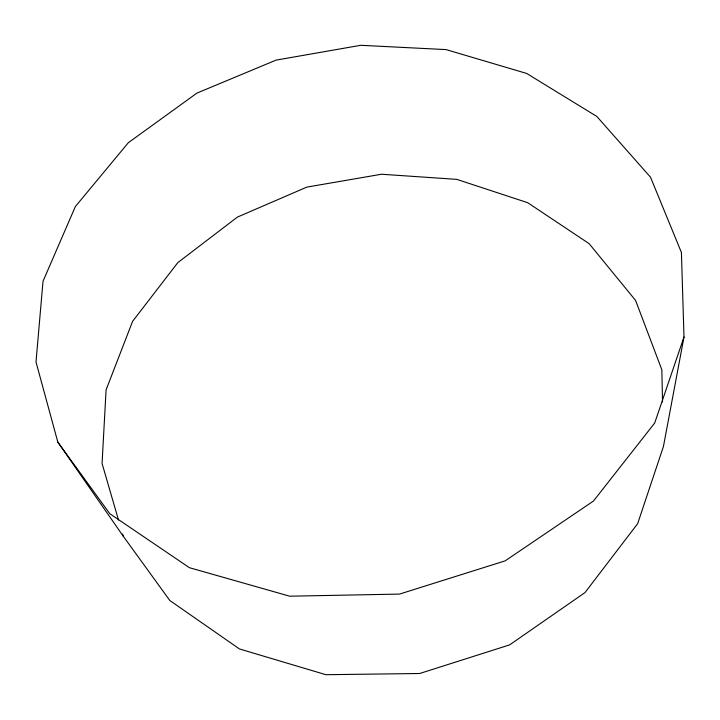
<?xml version="1.0" encoding="UTF-8"?>
<svg xmlns="http://www.w3.org/2000/svg" width="720" height="720" viewBox="0 0 720 720"><rect width="100%" height="100%" fill="white"/><g stroke="black" fill="none" stroke-linecap="round" stroke-linejoin="round"><path stroke-width="1.08" d="M684 336.978L663.426 446.526L637.677 523.62L584.982 592.605L509.607 644.895L419.67 673.506L325.881 674.703L239.454 648.954L169.812 600.489L123.156 536.094L57.834 442.143L36 361.98L43.02 281.268L75.357 206.559L128.331 142.704L196.902 93.114L276.039 60.129L360.765 45.297L446.067 49.599L526.662 73.44L596.853 116.469L650.511 177.192L681.417 252.468L684 336.978L654.687 423.036L593.469 501.039L505.152 560.862L399.51 594.09L289.692 596.196L189.36 567.675L109.755 513.657L57.834 442.143M118.503 520.074L102.069 463.464L106.083 389.853L132.597 321.345L177.813 262.62L237.402 217.098L306.837 187.11L381.537 174.24L456.795 179.37L527.724 202.707L589.122 243.648L635.589 300.438L661.851 369.783L662.517 402.039M122.535 533.961L123.156 536.094"/></g></svg>
